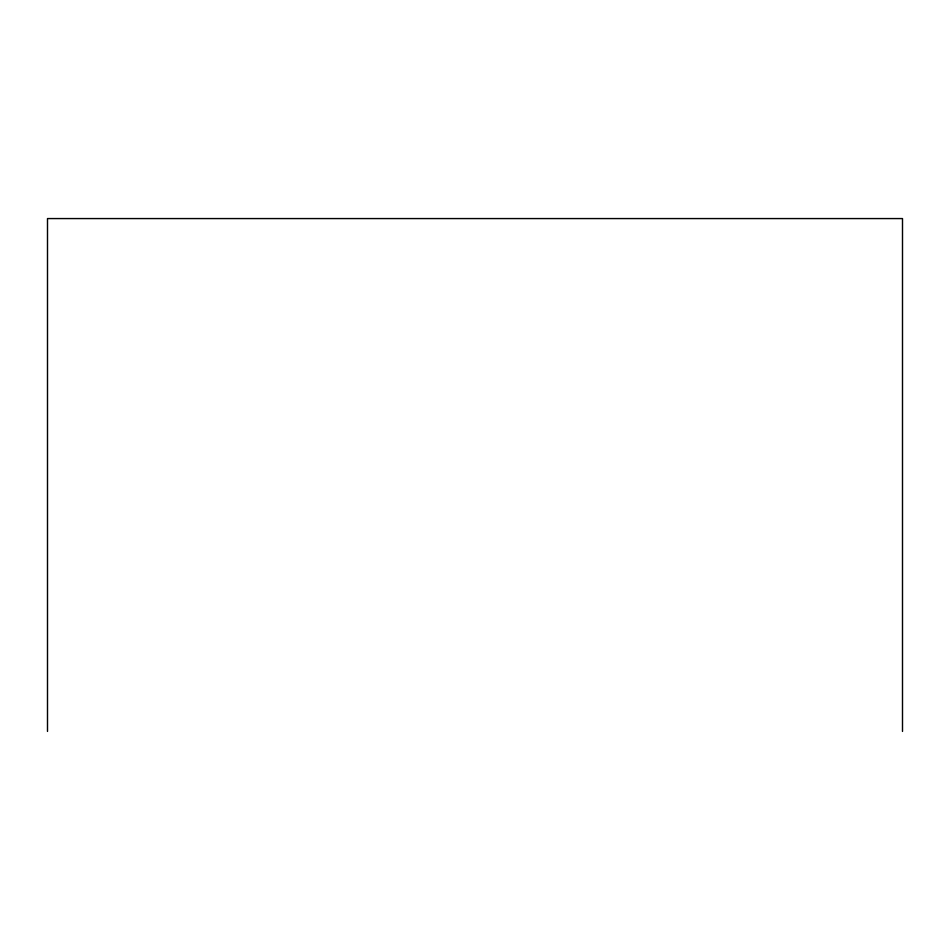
<?xml version="1.0" encoding="UTF-8"?>
<svg xmlns="http://www.w3.org/2000/svg" width="950" height="950" viewBox="0 0 950 950"><rect width="100%" height="100%" fill="white"/><g stroke="black" fill="none" stroke-linecap="round" stroke-linejoin="round"><path stroke-width="1.43" d="M902.5 731.429L902.5 218.571L47.5 218.571L47.5 731.429"/></g></svg>
